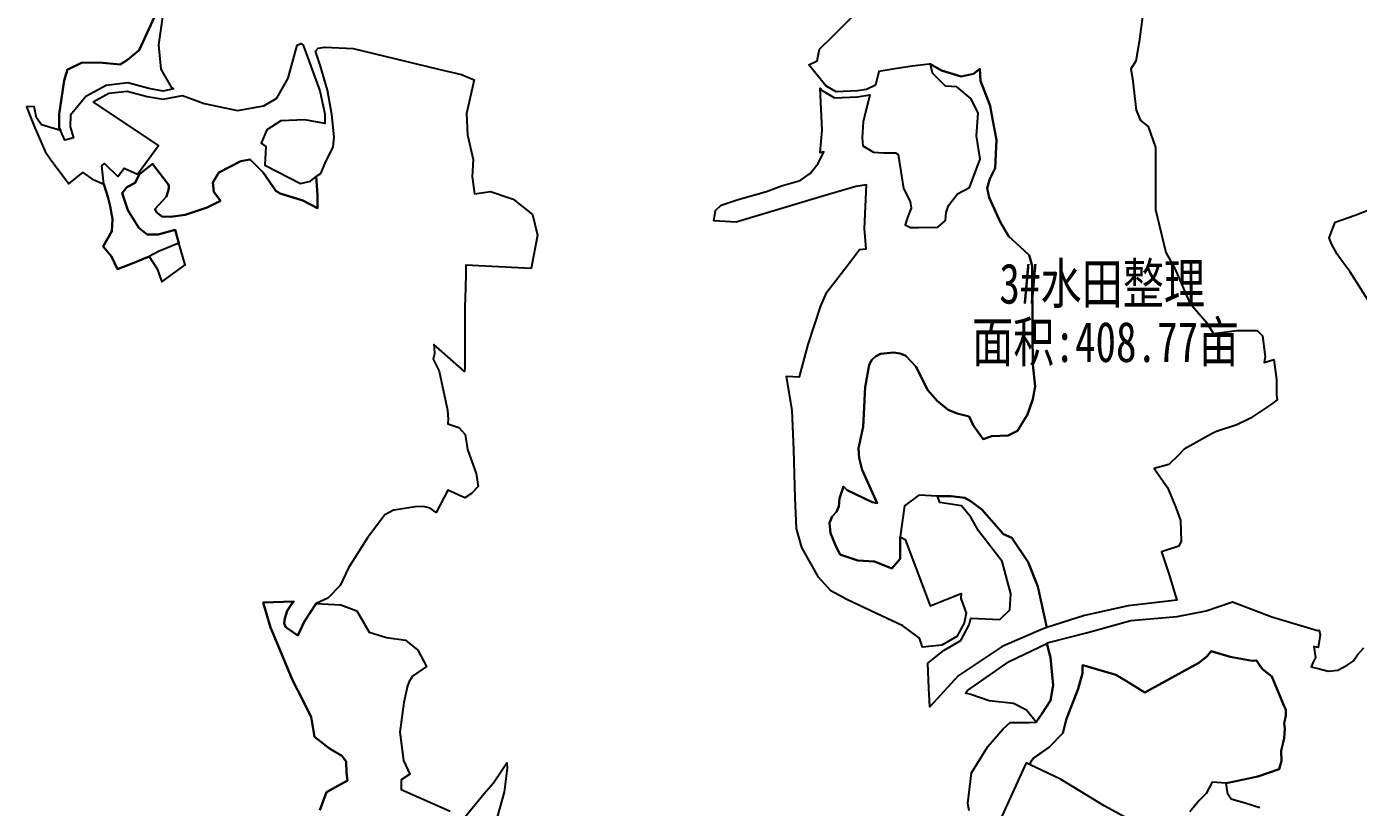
# Model space of a CAD drawing. Header units: millimetres. Extents: x 35444746 to 35449000, y 3482000 to 3488437.
# Drawn here: x 35447690.3 to 35448186.7, y 3486102.8 to 3486393.7 of the extents above; entities that cross this region are included whole.
import ezdxf
from ezdxf.enums import TextEntityAlignment as Align

# ---------------------------------------------------------------- set-up
doc = ezdxf.new("R2010")
doc.units = ezdxf.units.MM
for name, color, linetype, true_color in [('0203.02旱地整理', 9, 'Continuous', 0x808080), ('0204.01水田整理标注', 7, 'Continuous', 0xffffff), ('0204.02水田整理', 9, 'Continuous', 0x808080)]:
    doc.layers.add(name, color=color, linetype=linetype, true_color=true_color)
doc.styles.add('宋体', font='')
doc.styles.get('宋体').set_extended_font_data('SimSun')

msp = doc.modelspace()

# ---------------------------------------------------------------- linework, layer by layer
at = {"layer": '0203.02旱地整理', "color": 41}
for points in [[(35447741.51, 3486401.738), (35447739.474, 3486386.969), (35447740.268, 3486377.84), (35447744.092, 3486371.145), (35447745.023, 3486370.471), (35447741.105, 3486369.699), (35447735.784, 3486370.596), (35447727.932, 3486372.723), (35447719.927, 3486371.782), (35447712.31, 3486367.616), (35447706.659, 3486360.707), (35447706.516, 3486356.38), (35447707.753, 3486352.243), (35447704.522, 3486351.442), (35447702.916, 3486355.044), (35447702.437, 3486356.118), (35447702.437, 3486361.137), (35447704.283, 3486373.589), (35447705.542, 3486377.748), (35447706.098, 3486378.016), (35447710.768, 3486380.264), (35447717.254, 3486380.36), (35447725.191, 3486379.586), (35447727.902, 3486381.328), (35447732.16, 3486384.907), (35447738.683, 3486399.034)], [(35447741.51, 3486401.738), (35447739.474, 3486386.969), (35447740.268, 3486377.84), (35447744.092, 3486371.145), (35447745.023, 3486370.471), (35447741.105, 3486369.699), (35447735.784, 3486370.596), (35447727.932, 3486372.723), (35447719.927, 3486371.782), (35447712.31, 3486367.616), (35447706.659, 3486360.707), (35447706.516, 3486356.38), (35447707.753, 3486352.243), (35447704.522, 3486351.442), (35447702.916, 3486355.044), (35447702.437, 3486356.118), (35447702.437, 3486361.137), (35447704.283, 3486373.589), (35447705.542, 3486377.748), (35447706.098, 3486378.016), (35447710.768, 3486380.264), (35447717.254, 3486380.36), (35447725.191, 3486379.586), (35447727.902, 3486381.328), (35447732.16, 3486384.907), (35447738.683, 3486399.034)], [(35447799.523, 3486101.74), (35447802.011, 3486108.488), (35447809.84, 3486112.776), (35447809.468, 3486115.662), (35447809.418, 3486119.818), (35447807.71, 3486121.939), (35447803.107, 3486124.679), (35447797.62, 3486129.037), (35447796.619, 3486135.062), (35447796.376, 3486136.528), (35447791.329, 3486146.346), (35447790.545, 3486147.907), (35447789.247, 3486150.488), (35447788.106, 3486153.208), (35447782.266, 3486167.129), (35447781.2, 3486169.77), (35447778.453, 3486179.165), (35447789.919, 3486179.547), (35447789.011, 3486178.487), (35447787.44, 3486176.02), (35447786.526, 3486173.138), (35447786.275, 3486171.409), (35447786.766, 3486170.007), (35447787.397, 3486169.562), (35447791.374, 3486166.756), (35447793.664, 3486171.95), (35447798.185, 3486178.696), (35447807.361, 3486178.26), (35447813.387, 3486175.962), (35447817.986, 3486168.117), (35447824.409, 3486166.057), (35447831.525, 3486165.022), (35447836.118, 3486161.375), (35447839.27, 3486155.321), (35447834.127, 3486151.641), (35447832.9, 3486149.689), (35447832.243, 3486148.098), (35447830.906, 3486141.799), (35447829.334, 3486130.79), (35447830.793, 3486120.294), (35447833.076, 3486115.091), (35447829.938, 3486113.024), (35447829.938, 3486109.46), (35447848.091, 3486101.39)], [(35447799.523, 3486101.74), (35447802.011, 3486108.488), (35447809.84, 3486112.776), (35447809.468, 3486115.662), (35447809.418, 3486119.818), (35447807.71, 3486121.939), (35447803.107, 3486124.679), (35447797.62, 3486129.037), (35447796.619, 3486135.062), (35447796.376, 3486136.528), (35447791.329, 3486146.346), (35447790.545, 3486147.907), (35447789.247, 3486150.488), (35447788.106, 3486153.208), (35447782.266, 3486167.129), (35447781.2, 3486169.77), (35447778.453, 3486179.165), (35447789.919, 3486179.547), (35447789.011, 3486178.487), (35447787.44, 3486176.02), (35447786.526, 3486173.138), (35447786.275, 3486171.409), (35447786.766, 3486170.007), (35447787.397, 3486169.562), (35447791.374, 3486166.756), (35447793.664, 3486171.95), (35447798.185, 3486178.696), (35447807.361, 3486178.26), (35447813.387, 3486175.962), (35447817.986, 3486168.117), (35447824.409, 3486166.057), (35447831.525, 3486165.022), (35447836.118, 3486161.375), (35447839.27, 3486155.321), (35447834.127, 3486151.641), (35447832.9, 3486149.689), (35447832.243, 3486148.098), (35447830.906, 3486141.799), (35447829.334, 3486130.79), (35447830.793, 3486120.294), (35447833.076, 3486115.091), (35447829.938, 3486113.024), (35447829.938, 3486109.46), (35447848.091, 3486101.39)], [(35447853.031, 3486098.385), (35447860.861, 3486107.94), (35447864.324, 3486111.928), (35447869.272, 3486119.402), (35447869.376, 3486117.36), (35447868.32, 3486108.47), (35447865.643, 3486099.177)], [(35447853.031, 3486098.385), (35447860.861, 3486107.94), (35447864.324, 3486111.928), (35447869.272, 3486119.402), (35447869.376, 3486117.36), (35447868.32, 3486108.47), (35447865.643, 3486099.177)]]:
    msp.add_lwpolyline(points, dxfattribs=at)
for points in [[(35447715.116, 3486365.731), (35447720.856, 3486368.87), (35447727.707, 3486369.676), (35447735.141, 3486367.662), (35447741.148, 3486366.649), (35447748.34, 3486368.067), (35447756.391, 3486365.051), (35447768.826, 3486362.445), (35447778.727, 3486364.212), (35447783.588, 3486367.062), (35447787.815, 3486374.531), (35447791.124, 3486386.803), (35447792.52, 3486387.452), (35447793.391, 3486386.854), (35447799.548, 3486369.825), (35447801.392, 3486361.204), (35447801.472, 3486357.639), (35447793.917, 3486358.918), (35447784.99, 3486358.619), (35447779.758, 3486355.303), (35447777.714, 3486350.229), (35447779.418, 3486349.037), (35447779.088, 3486342.103), (35447792.41, 3486335.28), (35447796.045, 3486336.091), (35447798.167, 3486337.832), (35447798.73, 3486331.085), (35447798.724, 3486326.02), (35447793.279, 3486328.939), (35447784.723, 3486331.547), (35447783.134, 3486332.483), (35447778.381, 3486339.323), (35447773.596, 3486344.175), (35447770.078, 3486343.612), (35447761.916, 3486339.323), (35447759.664, 3486335.666), (35447760.016, 3486332.15), (35447762.541, 3486328.826), (35447757.552, 3486326.365), (35447749.337, 3486323.608), (35447743.84, 3486322.856), (35447740.676, 3486322.991), (35447738.766, 3486324.399), (35447738.034, 3486325.667), (35447742.395, 3486330.47), (35447743.288, 3486333.333), (35447743.294, 3486334.488), (35447742.885, 3486335.151), (35447737.191, 3486342.585), (35447732.241, 3486338.621), (35447730.689, 3486335.563), (35447727.581, 3486333.832), (35447725.884, 3486331.67), (35447727.992, 3486325.339), (35447732.084, 3486318.788), (35447735.214, 3486316.302), (35447739.351, 3486316.209), (35447745.58, 3486318.031), (35447746.973, 3486313.028), (35447739.366, 3486309.95), (35447735.964, 3486308.01), (35447730.219, 3486305.636), (35447724.142, 3486303.275), (35447721.951, 3486308.014), (35447718.832, 3486311.785), (35447722.06, 3486317.496), (35447722.306, 3486321.954), (35447721.451, 3486326.754), (35447720.6, 3486329.919), (35447718.995, 3486334.951), (35447718.278, 3486341.867), (35447719.245, 3486342.677), (35447724.269, 3486337.897), (35447726.651, 3486341.029), (35447731.568, 3486338.694), (35447739.374, 3486349.437)], [(35447715.116, 3486365.731), (35447720.856, 3486368.87), (35447727.707, 3486369.676), (35447735.141, 3486367.662), (35447741.148, 3486366.649), (35447748.34, 3486368.067), (35447756.391, 3486365.051), (35447768.826, 3486362.445), (35447778.727, 3486364.212), (35447783.588, 3486367.062), (35447787.815, 3486374.531), (35447791.124, 3486386.803), (35447792.52, 3486387.452), (35447793.391, 3486386.854), (35447799.548, 3486369.825), (35447801.392, 3486361.204), (35447801.472, 3486357.639), (35447793.917, 3486358.918), (35447784.99, 3486358.619), (35447779.758, 3486355.303), (35447777.714, 3486350.229), (35447779.418, 3486349.037), (35447779.088, 3486342.103), (35447792.41, 3486335.28), (35447796.045, 3486336.091), (35447798.167, 3486337.832), (35447798.73, 3486331.085), (35447798.724, 3486326.02), (35447793.279, 3486328.939), (35447784.723, 3486331.547), (35447783.134, 3486332.483), (35447778.381, 3486339.323), (35447773.596, 3486344.175), (35447770.078, 3486343.612), (35447761.916, 3486339.323), (35447759.664, 3486335.666), (35447760.016, 3486332.15), (35447762.541, 3486328.826), (35447757.552, 3486326.365), (35447749.337, 3486323.608), (35447743.84, 3486322.856), (35447740.676, 3486322.991), (35447738.766, 3486324.399), (35447738.034, 3486325.667), (35447742.395, 3486330.47), (35447743.288, 3486333.333), (35447743.294, 3486334.488), (35447742.885, 3486335.151), (35447737.191, 3486342.585), (35447732.241, 3486338.621), (35447730.689, 3486335.563), (35447727.581, 3486333.832), (35447725.884, 3486331.67), (35447727.992, 3486325.339), (35447732.084, 3486318.788), (35447735.214, 3486316.302), (35447739.351, 3486316.209), (35447745.58, 3486318.031), (35447746.973, 3486313.028), (35447739.366, 3486309.95), (35447735.964, 3486308.01), (35447730.219, 3486305.636), (35447724.142, 3486303.275), (35447721.951, 3486308.014), (35447718.832, 3486311.785), (35447722.06, 3486317.496), (35447722.306, 3486321.954), (35447721.451, 3486326.754), (35447720.6, 3486329.919), (35447718.995, 3486334.951), (35447718.278, 3486341.867), (35447719.245, 3486342.677), (35447724.269, 3486337.897), (35447726.651, 3486341.029), (35447731.568, 3486338.694), (35447739.374, 3486349.437)], [(35448029.76, 3486218.678), (35448034.856, 3486218.727), (35448040.047, 3486218.158), (35448042.372, 3486216.746), (35448046.371, 3486213.794), (35448054.36, 3486204.619), (35448057.538, 3486203.246), (35448063.616, 3486194.115), (35448067.146, 3486185.073), (35448070.605, 3486169.784), (35448069.236, 3486169.348), (35448053.964, 3486162.739), (35448037.446, 3486151.726), (35448026.885, 3486140.19), (35448026.614, 3486147.135), (35448026.242, 3486156.548), (35448032.294, 3486161.398), (35448038.517, 3486164.952), (35448041.661, 3486170.732), (35448042.172, 3486173.263), (35448053.038, 3486172.839), (35448056.761, 3486176.441), (35448057.115, 3486182.405), (35448053.915, 3486194.39), (35448045.03, 3486205.812), (35448042.265, 3486210.874), (35448038.777, 3486215.133), (35448030.692, 3486216.415)], [(35448029.76, 3486218.678), (35448034.856, 3486218.727), (35448040.047, 3486218.158), (35448042.372, 3486216.746), (35448046.371, 3486213.794), (35448054.36, 3486204.619), (35448057.538, 3486203.246), (35448063.616, 3486194.115), (35448067.146, 3486185.073), (35448070.605, 3486169.784), (35448069.236, 3486169.348), (35448053.964, 3486162.739), (35448037.446, 3486151.726), (35448026.885, 3486140.19), (35448026.614, 3486147.135), (35448026.242, 3486156.548), (35448032.294, 3486161.398), (35448038.517, 3486164.952), (35448041.661, 3486170.732), (35448042.172, 3486173.263), (35448053.038, 3486172.839), (35448056.761, 3486176.441), (35448057.115, 3486182.405), (35448053.915, 3486194.39), (35448045.03, 3486205.812), (35448042.265, 3486210.874), (35448038.777, 3486215.133), (35448030.692, 3486216.415)], [(35448070.59, 3486163.897), (35448071.967, 3486158.566), (35448072.898, 3486148.259), (35448071.912, 3486142.639), (35448068.644, 3486137.645), (35448067.128, 3486135.322), (35448066.615, 3486134.536), (35448063.012, 3486138.961), (35448058.175, 3486141.424), (35448049.05, 3486142.518), (35448042.207, 3486144.89), (35448040.203, 3486145.338), (35448041.04, 3486146.286), (35448056.491, 3486157.115)], [(35448070.59, 3486163.897), (35448071.967, 3486158.566), (35448072.898, 3486148.259), (35448071.912, 3486142.639), (35448068.644, 3486137.645), (35448067.128, 3486135.322), (35448066.615, 3486134.536), (35448063.012, 3486138.961), (35448058.175, 3486141.424), (35448049.05, 3486142.518), (35448042.207, 3486144.89), (35448040.203, 3486145.338), (35448041.04, 3486146.286), (35448056.491, 3486157.115)]]:
    msp.add_lwpolyline(points, close=True, dxfattribs=at)
at = {"layer": '0204.02水田整理', "color": 51}
for points in [[(35447738.683, 3486399.034), (35447732.16, 3486384.907), (35447727.902, 3486381.328), (35447725.191, 3486379.586), (35447717.254, 3486380.36), (35447710.768, 3486380.264), (35447706.098, 3486378.016), (35447705.542, 3486377.748), (35447704.283, 3486373.589), (35447702.437, 3486361.137), (35447702.437, 3486356.118), (35447702.916, 3486355.044), (35447695.753, 3486357.123), (35447693.944, 3486359.702), (35447693.027, 3486363.945), (35447690.265, 3486363.778), (35447693.055, 3486356.614), (35447697.164, 3486347.231), (35447699.059, 3486344.387), (35447705.941, 3486335.095), (35447711.237, 3486339.295), (35447714.586, 3486337.002), (35447718.995, 3486334.951), (35447720.6, 3486329.919), (35447721.451, 3486326.754), (35447722.306, 3486321.954), (35447722.06, 3486317.496), (35447718.832, 3486311.785), (35447721.951, 3486308.014), (35447724.142, 3486303.275), (35447730.219, 3486305.636), (35447735.964, 3486308.01), (35447738.925, 3486303.448), (35447740.603, 3486298.658), (35447749.343, 3486304.975), (35447746.973, 3486313.028), (35447745.58, 3486318.031), (35447739.351, 3486316.209), (35447735.214, 3486316.302), (35447732.084, 3486318.788), (35447727.992, 3486325.339), (35447725.884, 3486331.67), (35447727.581, 3486333.832), (35447730.689, 3486335.563), (35447732.241, 3486338.621), (35447737.191, 3486342.585), (35447742.885, 3486335.151), (35447743.294, 3486334.488), (35447743.288, 3486333.333), (35447742.395, 3486330.47), (35447738.034, 3486325.667), (35447738.766, 3486324.399), (35447740.676, 3486322.991), (35447743.84, 3486322.856), (35447749.337, 3486323.608), (35447757.552, 3486326.365), (35447762.541, 3486328.826), (35447760.016, 3486332.15), (35447759.664, 3486335.666), (35447761.916, 3486339.323), (35447770.078, 3486343.612), (35447773.596, 3486344.175), (35447778.381, 3486339.323), (35447783.134, 3486332.483), (35447784.723, 3486331.547), (35447793.279, 3486328.939), (35447798.724, 3486326.02), (35447798.73, 3486331.085), (35447798.167, 3486337.832), (35447798.63, 3486338.211), (35447799.93, 3486339.016), (35447801.552, 3486342.857), (35447804.554, 3486348.918), (35447804.854, 3486352.458), (35447804.004, 3486360.976), (35447802.384, 3486369.975), (35447799.643, 3486379.37), (35447797.993, 3486384.552), (35447798.889, 3486385.635), (35447801.425, 3486386.097), (35447811.94, 3486385.586), (35447843.292, 3486377.986), (35447852.33, 3486375.85), (35447857.112, 3486373.859), (35447854.289, 3486361.312), (35447854.655, 3486353.437), (35447856.671, 3486344.189), (35447856.302, 3486337.679), (35447857.218, 3486331.407), (35447863.184, 3486332.263), (35447870.906, 3486329.623), (35447871.589, 3486329.39), (35447878.887, 3486323.643), (35447880.656, 3486316.018), (35447878.299, 3486303.599), (35447854.004, 3486304.872), (35447853.961, 3486301.767), (35447853.886, 3486296.333), (35447853.566, 3486289.221), (35447853.623, 3486266.612), (35447853.502, 3486265.226), (35447842.079, 3486275.244), (35447842.141, 3486274.284), (35447842.303, 3486271.808), (35447841.761, 3486269.846), (35447844.096, 3486265.273), (35447847.197, 3486250.762), (35447847.354, 3486247.383), (35447847.252, 3486245.666), (35447851.352, 3486244.352), (35447853.691, 3486241.777), (35447854.549, 3486236.114), (35447857.806, 3486227.128), (35447858.64, 3486222.373), (35447856.091, 3486219.794), (35447853.573, 3486218.11), (35447847.26, 3486221.025), (35447842.928, 3486212.616), (35447840.715, 3486214.264), (35447838.252, 3486214.845), (35447835.131, 3486214.77), (35447827.245, 3486213.545), (35447827.08, 3486213.558), (35447825.649, 3486212.811), (35447823.791, 3486211.842), (35447817.281, 3486203.234), (35447810.191, 3486192), (35447807.129, 3486185.392), (35447802.553, 3486180.787), (35447798.185, 3486178.696), (35447793.664, 3486171.95), (35447791.374, 3486166.756), (35447787.397, 3486169.562), (35447786.766, 3486170.007), (35447786.275, 3486171.409), (35447786.526, 3486173.138), (35447787.44, 3486176.02), (35447789.011, 3486178.487), (35447789.919, 3486179.547), (35447778.453, 3486179.165), (35447781.2, 3486169.77), (35447782.266, 3486167.129), (35447788.106, 3486153.208), (35447789.247, 3486150.488), (35447790.545, 3486147.907), (35447791.329, 3486146.346), (35447796.376, 3486136.528), (35447796.619, 3486135.062), (35447797.62, 3486129.037), (35447803.107, 3486124.679), (35447807.71, 3486121.939), (35447809.418, 3486119.818), (35447809.468, 3486115.662), (35447809.84, 3486112.776), (35447802.011, 3486108.488), (35447799.523, 3486101.74)], [(35448106.562, 3486400.192), (35448104.961, 3486388.072), (35448103.672, 3486380.827), (35448101.868, 3486378.025), (35448102.434, 3486374.441), (35448103.822, 3486362.585), (35448105.525, 3486358.723), (35448108.35, 3486356.44), (35448111.053, 3486348.642), (35448111.053, 3486336.344), (35448111.053, 3486325.617), (35448114.96, 3486309.565), (35448118.258, 3486303.578), (35448123.853, 3486290.712), (35448129.701, 3486283.948), (35448132.66, 3486279.301), (35448141.562, 3486280.458), (35448149.018, 3486280.458), (35448149.319, 3486280.139), (35448150.932, 3486278.431), (35448151.959, 3486270.681), (35448151.624, 3486268.609), (35448155.13, 3486269.649), (35448156.206, 3486262.174), (35448156.206, 3486256.36), (35448156.413, 3486254.688), (35448154.365, 3486253), (35448146.524, 3486247.837), (35448145.177, 3486247.199), (35448141.343, 3486245.382), (35448133.051, 3486242.573), (35448132.629, 3486242.337), (35448121.739, 3486236.258), (35448119.618, 3486233.962), (35448115.991, 3486230.571), (35448110.569, 3486229.05), (35448115.533, 3486221.952), (35448118.587, 3486214.555), (35448120.348, 3486209.695), (35448120.639, 3486201.978), (35448119.758, 3486200.164), (35448113.286, 3486198.019), (35448116.13, 3486189.362), (35448118.58, 3486181.557), (35448119.074, 3486179.943), (35448100.836, 3486177.833), (35448084.584, 3486174.238), (35448070.605, 3486169.784), (35448067.146, 3486185.073), (35448063.616, 3486194.115), (35448057.538, 3486203.246), (35448054.36, 3486204.619), (35448046.371, 3486213.794), (35448042.372, 3486216.746), (35448040.047, 3486218.158), (35448034.856, 3486218.727), (35448029.76, 3486218.678), (35448022.835, 3486219.079), (35448017.508, 3486215.151), (35448015.868, 3486203.566), (35448015.839, 3486195.436), (35448012.836, 3486191.84), (35448006.326, 3486194.448), (35448000.158, 3486194.78), (35447993.814, 3486196.86), (35447993.426, 3486197.124), (35447991.661, 3486200.682), (35447989.911, 3486204.916), (35447989.494, 3486208.76), (35447990.555, 3486211.113), (35447992.103, 3486212.896), (35447993.082, 3486214.924), (35447993.252, 3486217.929), (35447994.762, 3486222.286), (35447996.082, 3486220.916), (35448005.408, 3486216.454), (35448007.259, 3486216.086), (35448004.996, 3486221.361), (35448001.775, 3486228.567), (35448000.644, 3486232.89), (35448000.409, 3486236.64), (35448002.058, 3486244.624), (35448002.827, 3486259.377), (35448004.314, 3486267.688), (35448005.379, 3486269.56), (35448006.686, 3486270.78), (35448008.563, 3486271.753), (35448013.374, 3486272.312), (35448015.9, 3486271.899), (35448017.935, 3486270.997), (35448021.757, 3486267.075), (35448026.219, 3486258.18), (35448029.633, 3486254.259), (35448033.831, 3486250.933), (35448037.11, 3486249.521), (35448041.667, 3486248.48), (35448043.213, 3486244.96), (35448043.291, 3486244.781), (35448046.79, 3486240), (35448050.053, 3486241.087), (35448056.088, 3486241.297), (35448059.667, 3486243.086), (35448063.307, 3486249.14), (35448065.36, 3486254.852), (35448066.112, 3486258.956), (35448066.238, 3486259.643), (35448065.336, 3486267.81), (35448065.269, 3486279.381), (35448065.089, 3486304.542), (35448063.948, 3486308.568), (35448058.951, 3486313.147), (35448056.388, 3486315.496), (35448053.34, 3486320.78), (35448049.007, 3486330.003), (35448048.337, 3486333.527), (35448049.29, 3486336.957), (35448051.342, 3486340.949), (35448051.781, 3486351.465), (35448050.452, 3486358.666), (35448049.423, 3486364.241), (35448045.869, 3486373.546), (35448045.555, 3486377.977), (35448043.169, 3486376.086), (35448038.562, 3486375.099), (35448031.322, 3486377.401), (35448027.211, 3486379.784), (35448026.717, 3486379.721), (35448020.378, 3486378.918), (35448014.598, 3486378.112), (35448007.97, 3486376.945), (35448006.747, 3486371.851), (35448003.366, 3486370.327), (35448000, 3486369.783), (35447991.994, 3486369.395), (35447988.224, 3486371.588), (35447981.795, 3486379.475), (35447984.956, 3486381.013), (35447985.801, 3486385.338), (35447990.518, 3486389.958), (35447998.978, 3486398.296)], [(35448191.738, 3486289.492), (35448183.451, 3486302.413), (35448180.555, 3486306.432), (35448178.78, 3486308.896), (35448176.832, 3486312.543), (35448175.842, 3486314.972), (35448178.013, 3486320.842), (35448185.453, 3486323.402), (35448199.375, 3486328.955)], [(35448041.555, 3486101.466), (35448041.149, 3486104.249), (35448042.531, 3486115.66), (35448048.513, 3486125.467), (35448054.219, 3486132.074), (35448056.829, 3486134.355), (35448063.999, 3486134.446), (35448066.615, 3486134.536), (35448067.128, 3486135.322), (35448068.644, 3486137.645), (35448071.912, 3486142.639), (35448072.898, 3486148.259), (35448071.967, 3486158.566), (35448070.59, 3486163.897), (35448071.143, 3486164.163), (35448085.297, 3486167.854), (35448101.814, 3486172.399), (35448119.192, 3486173.932), (35448129.98, 3486175.958), (35448139.743, 3486179.4), (35448154.402, 3486173.792), (35448171.407, 3486168.726), (35448172.04, 3486168.835), (35448172.494, 3486167.028), (35448171.729, 3486162.337), (35448170.109, 3486162.732), (35448170.743, 3486158.68), (35448169.752, 3486156.626), (35448169.045, 3486155.141), (35448172.172, 3486154.444), (35448175.365, 3486153.514), (35448179.08, 3486153.841), (35448180.638, 3486154.746), (35448182.449, 3486155.799), (35448184.802, 3486157.246), (35448186.34, 3486159.597), (35448188.693, 3486162.265)], [(35448150.015, 3486102.554), (35448144.913, 3486104.174), (35448139.216, 3486105.861), (35448137.972, 3486107.711), (35448137.428, 3486111.747), (35448139.91, 3486112.332), (35448149.247, 3486114.238), (35448157.18, 3486116.993), (35448157.583, 3486118.434), (35448158.006, 3486119.943), (35448157.848, 3486123.806), (35448159.005, 3486128.561), (35448159.332, 3486132.02), (35448159.026, 3486134.059), (35448159.684, 3486136.984), (35448159.662, 3486139.292), (35448159.166, 3486140.272), (35448158.929, 3486140.74), (35448158.056, 3486142.806), (35448154.375, 3486151.52), (35448150.936, 3486154.246), (35448150.696, 3486154.587), (35448150.188, 3486155.309), (35448148.668, 3486157.471), (35448147.035, 3486157.393), (35448138.919, 3486158.904), (35448131.783, 3486160.965), (35448130.151, 3486159.041), (35448127.168, 3486156.641), (35448107.076, 3486145.551), (35448100.296, 3486149.744), (35448098.996, 3486150.548), (35448096.322, 3486152.202), (35448094.601, 3486152.691), (35448090.316, 3486153.908), (35448085.704, 3486155.274), (35448083.863, 3486155.768), (35448083.86, 3486152.726), (35448082.291, 3486146.973), (35448077.922, 3486135.798), (35448076.563, 3486130.429), (35448071.457, 3486125.171), (35448065.612, 3486121.064), (35448064.458, 3486119.585), (35448064.361, 3486118.657), (35448062.899, 3486119.355), (35448053.242, 3486098.359)], [(35448115.862, 3486090.347), (35448091.906, 3486103.368), (35448075.631, 3486113.277), (35448064.361, 3486118.657), (35448064.458, 3486119.585), (35448065.612, 3486121.064), (35448071.457, 3486125.171), (35448076.563, 3486130.429), (35448077.922, 3486135.798), (35448082.291, 3486146.973), (35448083.86, 3486152.726), (35448083.863, 3486155.768), (35448085.704, 3486155.274), (35448090.316, 3486153.908), (35448094.601, 3486152.691), (35448096.322, 3486152.202), (35448098.996, 3486150.548), (35448100.296, 3486149.744), (35448107.076, 3486145.551), (35448127.168, 3486156.641), (35448130.151, 3486159.041), (35448131.783, 3486160.965), (35448138.919, 3486158.904), (35448147.035, 3486157.393), (35448148.668, 3486157.471), (35448150.188, 3486155.309), (35448150.696, 3486154.587), (35448150.936, 3486154.246), (35448154.375, 3486151.52), (35448158.056, 3486142.806), (35448158.929, 3486140.74), (35448159.166, 3486140.272), (35448159.662, 3486139.292), (35448159.684, 3486136.984), (35448159.026, 3486134.059), (35448159.332, 3486132.02), (35448159.005, 3486128.561), (35448157.848, 3486123.806), (35448158.006, 3486119.943), (35448157.583, 3486118.434), (35448157.18, 3486116.993), (35448149.247, 3486114.238), (35448139.91, 3486112.332), (35448137.428, 3486111.747), (35448132.129, 3486112.156), (35448129.933, 3486107.907), (35448127.364, 3486105.288), (35448123.857, 3486101.156)]]:
    msp.add_lwpolyline(points, dxfattribs=at)
msp.add_lwpolyline([(35448027.211, 3486379.784), (35448031.322, 3486377.401), (35448038.562, 3486375.099), (35448043.169, 3486376.086), (35448045.555, 3486377.977), (35448045.869, 3486373.546), (35448049.423, 3486364.241), (35448050.452, 3486358.666), (35448051.781, 3486351.465), (35448051.342, 3486340.949), (35448049.29, 3486336.957), (35448048.337, 3486333.527), (35448049.007, 3486330.003), (35448053.34, 3486320.78), (35448056.388, 3486315.496), (35448058.951, 3486313.147), (35448063.948, 3486308.568), (35448065.089, 3486304.542), (35448065.269, 3486279.381), (35448065.336, 3486267.81), (35448066.238, 3486259.643), (35448066.112, 3486258.956), (35448065.36, 3486254.852), (35448063.307, 3486249.14), (35448059.667, 3486243.086), (35448056.088, 3486241.297), (35448050.053, 3486241.087), (35448046.79, 3486240), (35448043.291, 3486244.781), (35448043.213, 3486244.96), (35448041.667, 3486248.48), (35448037.11, 3486249.521), (35448033.831, 3486250.933), (35448029.633, 3486254.259), (35448026.219, 3486258.18), (35448021.757, 3486267.075), (35448017.935, 3486270.997), (35448015.9, 3486271.899), (35448013.374, 3486272.312), (35448008.563, 3486271.753), (35448006.686, 3486270.78), (35448005.379, 3486269.56), (35448004.314, 3486267.688), (35448002.827, 3486259.377), (35448002.058, 3486244.624), (35448000.409, 3486236.64), (35448000.644, 3486232.89), (35448001.775, 3486228.567), (35448004.996, 3486221.361), (35448007.259, 3486216.086), (35448005.408, 3486216.454), (35447996.082, 3486220.916), (35447994.762, 3486222.286), (35447993.252, 3486217.929), (35447993.082, 3486214.924), (35447992.103, 3486212.896), (35447990.555, 3486211.113), (35447989.494, 3486208.76), (35447989.911, 3486204.916), (35447991.661, 3486200.682), (35447993.426, 3486197.124), (35447993.814, 3486196.86), (35448000.158, 3486194.78), (35448006.326, 3486194.448), (35448012.836, 3486191.84), (35448015.839, 3486195.436), (35448015.868, 3486203.566), (35448017.797, 3486202.559), (35448027.057, 3486177.927), (35448038.65, 3486182.493), (35448038.497, 3486180.662), (35448039.426, 3486178.207), (35448040.512, 3486175.149), (35448039.76, 3486171.423), (35448037.032, 3486166.407), (35448031.368, 3486163.173), (35448024.181, 3486162.512), (35448023.047, 3486165.795), (35448016.913, 3486170.358), (35448005.012, 3486175.996), (35447996.003, 3486180.176), (35447990.097, 3486183.455), (35447985.461, 3486188.551), (35447979.274, 3486199.589), (35447977.2, 3486206.71), (35447976.738, 3486218.09), (35447976.303, 3486236.124), (35447975.575, 3486250.688), (35447973.554, 3486263.426), (35447978.335, 3486263.185), (35447981.563, 3486275.213), (35447986.328, 3486289.65), (35447988.572, 3486294.782), (35447997.391, 3486306.189), (35448000.668, 3486310.633), (35448003.22, 3486310.904), (35448002.629, 3486318.448), (35448003.281, 3486334.813), (35447999.34, 3486334.129), (35447987.096, 3486330.488), (35447954.711, 3486320.858), (35447946.478, 3486321.379), (35447947.025, 3486325.245), (35447949.176, 3486327.165), (35447955.481, 3486329.247), (35447965.997, 3486332.267), (35447971.703, 3486334.389), (35447978.55, 3486336.429), (35447982.381, 3486338.958), (35447985.311, 3486342.653), (35447987.43, 3486347.057), (35447986.073, 3486346.704), (35447986.791, 3486355.166), (35447986.048, 3486370.776), (35447986.772, 3486369.888), (35447991.451, 3486367.166), (35448000, 3486367.581), (35448004.563, 3486368.298), (35448002.038, 3486358.258), (35448001.7, 3486352.266), (35448002.017, 3486349.349), (35448005.899, 3486346.91), (35448009.624, 3486346.739), (35448014.159, 3486346.729), (35448015.13, 3486346.078), (35448017.173, 3486333.338), (35448019.558, 3486328.537), (35448020.038, 3486326.108), (35448018.572, 3486322.55), (35448017.756, 3486319.8), (35448019.696, 3486318.824), (35448022.772, 3486318.817), (35448029.984, 3486318.987), (35448032.822, 3486321.447), (35448033.028, 3486324.467), (35448033.921, 3486327.1), (35448037.257, 3486331.357), (35448041.693, 3486333.724), (35448045.76, 3486344.269), (35448044.338, 3486353.003), (35448044.982, 3486361.48), (35448042.298, 3486366.846), (35448036.955, 3486371.248), (35448032.829, 3486371.543), (35448031.148, 3486373.191), (35448027.899, 3486376.376)], close=True, dxfattribs=at)

# ---------------------------------------------------------------- texts
at = {"layer": '0204.01水田整理标注', "color": 51, "style": '宋体', "width": 0.75}
for s, p in [('3#水田整理', (35448091.205853, 3486298.240994, -2182.379232)), ('面积:408.77亩', (35448092.501665, 3486276.562928, -2182.379232))]:
    msp.add_text(s, height=15, dxfattribs=at).set_placement(p, align=Align.MIDDLE)

doc.saveas('drawing.dxf')
